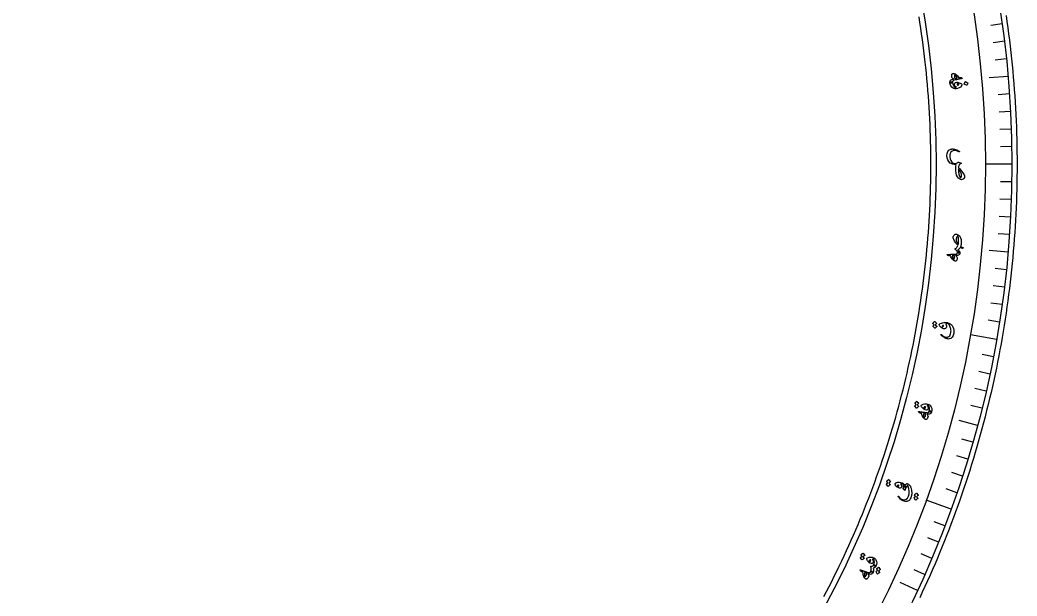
# Model space of a CAD drawing. Header units: millimetres. Extents: x -82 to 82, y -82 to 107.
# Drawn here: x 1.4 to 82.5, y -35.1 to 11.7 of the extents above; entities that cross this region are included whole.
import ezdxf

# ---------------------------------------------------------------- set-up
doc = ezdxf.new("R2010")
doc.units = ezdxf.units.MM
for name, color, linetype in [('CUT_INNER', 6, 'Continuous'), ('CUT_OUTER', 1, 'Continuous'), ('ENGRAVE', 7, 'Continuous'), ('ENGRAVE_FINE', 8, 'Continuous'), ('TEXT', 5, 'Continuous')]:
    doc.layers.add(name, color=color, linetype=linetype)

msp = doc.modelspace()

# ---------------------------------------------------------------- linework, layer by layer
at = {"layer": 'CUT_INNER'}
msp.add_lwpolyline([(66.7911, -35.1754), (67.0057, -34.7649), (67.2177, -34.3531), (67.4273, -33.94), (67.6343, -33.5257), (67.8387, -33.11), (68.0406, -32.6932), (68.2399, -32.2751), (68.4366, -31.8557), (68.6308, -31.4352), (68.8224, -31.0135), (69.0114, -30.5907), (69.1978, -30.1666), (69.3816, -29.7415), (69.5628, -29.3152), (69.7414, -28.8878), (69.9173, -28.4593), (70.0906, -28.0298), (70.2613, -27.5992), (70.4293, -27.1676), (70.5947, -26.7349), (70.7574, -26.3013), (70.9174, -25.8666), (71.0748, -25.431), (71.2295, -24.9944), (71.3815, -24.5569), (71.5309, -24.1184), (71.6775, -23.6791), (71.8215, -23.2388), (71.9627, -22.7977), (72.1012, -22.3557), (72.237, -21.9129), (72.3701, -21.4692), (72.5005, -21.0248), (72.6281, -20.5795), (72.753, -20.1335), (72.8752, -19.6867), (72.9946, -19.2392), (73.1113, -18.7909), (73.2252, -18.342), (73.3364, -17.8923), (73.4448, -17.442), (73.5504, -16.991), (73.6533, -16.5394), (73.7534, -16.0872), (73.8507, -15.6343), (73.9453, -15.1809), (74.037, -14.7269), (74.126, -14.2723), (74.2122, -13.8172), (74.2956, -13.3616), (74.3761, -12.9055), (74.4539, -12.4489), (74.5289, -11.9918), (74.6011, -11.5343), (74.6705, -11.0763), (74.737, -10.6179), (74.8008, -10.1592), (74.8617, -9.7), (74.9198, -9.2405), (74.9751, -8.7806), (75.0276, -8.3204), (75.0772, -7.8599), (75.124, -7.3991), (75.168, -6.938), (75.2091, -6.4766), (75.2475, -6.015), (75.283, -5.5532), (75.3156, -5.0912), (75.3454, -4.6289), (75.3724, -4.1666), (75.3966, -3.704), (75.4179, -3.2413), (75.4363, -2.7785), (75.452, -2.3156), (75.4648, -1.8526), (75.4747, -1.3895), (75.4818, -0.9263), (75.4861, -0.4632), (75.4875, 0), (75.4861, 0.4632), (75.4818, 0.9263), (75.4747, 1.3895), (75.4648, 1.8526), (75.452, 2.3156), (75.4363, 2.7785), (75.4179, 3.2413), (75.3966, 3.704), (75.3724, 4.1666), (75.3454, 4.6289), (75.3156, 5.0912), (75.283, 5.5532), (75.2475, 6.015), (75.2091, 6.4766), (75.168, 6.938), (75.124, 7.3991), (75.0772, 7.8599), (75.0276, 8.3204), (74.9751, 8.7806), (74.9198, 9.2405), (74.8617, 9.7), (74.8008, 10.1592), (74.737, 10.6179), (74.6705, 11.0763), (74.6011, 11.5343), (74.5289, 11.9918)], dxfattribs=at)
at = {"layer": 'CUT_OUTER'}
msp.add_lwpolyline([(81.6071, 12.1053), (81.6798, 11.6043), (81.7495, 11.1029), (81.8161, 10.6011), (81.8796, 10.0989), (81.94, 9.5963), (81.9973, 9.0933), (82.0516, 8.59), (82.1027, 8.0864), (82.1508, 7.5825), (82.1958, 7.0783), (82.2377, 6.5738), (82.2765, 6.0691), (82.3122, 5.5641), (82.3447, 5.059), (82.3742, 4.5536), (82.4006, 4.0481), (82.4239, 3.5424), (82.4441, 3.0366), (82.4612, 2.5307), (82.4752, 2.0247), (82.486, 1.5186), (82.4938, 1.0124), (82.4984, 0.5062), (82.5, 0), (82.4984, -0.5062), (82.4938, -1.0124), (82.486, -1.5186), (82.4752, -2.0247), (82.4612, -2.5307), (82.4441, -3.0366), (82.4239, -3.5424), (82.4006, -4.0481), (82.3742, -4.5536), (82.3447, -5.059), (82.3122, -5.5641), (82.2765, -6.0691), (82.2377, -6.5738), (82.1958, -7.0783), (82.1508, -7.5825), (82.1027, -8.0864), (82.0516, -8.59), (81.9973, -9.0933), (81.94, -9.5963), (81.8796, -10.0989), (81.8161, -10.6011), (81.7495, -11.1029), (81.6798, -11.6043), (81.6071, -12.1053), (81.5312, -12.6058), (81.4524, -13.1058), (81.3704, -13.6053), (81.2854, -14.1044), (81.1973, -14.6028), (81.1062, -15.1008), (81.012, -15.5982), (80.9148, -16.095), (80.8145, -16.5911), (80.7112, -17.0867), (80.6048, -17.5816), (80.4954, -18.0759), (80.383, -18.5694), (80.2675, -19.0623), (80.1491, -19.5544), (80.0276, -20.0459), (79.9031, -20.5365), (79.7756, -21.0264), (79.645, -21.5155), (79.5115, -22.0038), (79.375, -22.4913), (79.2355, -22.9779), (79.093, -23.4636), (78.9476, -23.9485), (78.7991, -24.4324), (78.6477, -24.9155), (78.4934, -25.3976), (78.3361, -25.8787), (78.1758, -26.3589), (78.0126, -26.8381), (77.8465, -27.3163), (77.6774, -27.7934), (77.5054, -28.2695), (77.3305, -28.7445), (77.1526, -29.2185), (76.9719, -29.6913), (76.7883, -30.1631), (76.6018, -30.6337), (76.4123, -31.1031), (76.2201, -31.5714), (76.0249, -32.0385), (75.8269, -32.5043), (75.626, -32.969), (75.4223, -33.4324), (75.2157, -33.8946), (75.0064, -34.3554), (74.7941, -34.815), (74.5791, -35.2733)], dxfattribs=at)
at = {"layer": 'ENGRAVE'}
for points in [[(81.7669, 7.1537), (80.23, 7.0192)], [(82.0793, 0), (79.9194, 0)], [(81.7669, -7.1537), (80.23, -7.0192)], [(80.8323, -14.2529), (78.7052, -13.8779)], [(79.2825, -21.2437), (77.7923, -20.8444)], [(77.1293, -28.0728), (75.0997, -27.334)], [(74.3891, -34.6882), (72.9909, -34.0362)]]:
    msp.add_lwpolyline(points, dxfattribs=at)
for radius in [82.0793, 79.9194, 75.9082]:
    msp.add_circle((0, 0), radius, dxfattribs=at)
at = {"layer": 'ENGRAVE_FINE'}
for points in [[(81.2805, 11.4232), (80.3638, 11.2944)], [(81.4674, 10.0029), (80.5487, 9.8901)], [(81.6296, 8.5796), (80.709, 8.4829)], [(81.8793, 5.7256), (80.9559, 5.661)], [(81.9668, 4.2957), (81.0424, 4.2473)], [(82.0292, 2.8645), (81.1042, 2.8322)], [(82.0667, 1.4325), (81.1412, 1.4163)], [(82.0667, -1.4325), (81.1412, -1.4163)], [(82.0292, -2.8645), (81.1042, -2.8322)], [(81.9668, -4.2957), (81.0424, -4.2473)], [(81.8793, -5.7256), (80.9559, -5.661)], [(81.6296, -8.5796), (80.709, -8.4829)], [(81.4674, -10.0029), (80.5487, -9.8901)], [(81.2805, -11.4232), (80.3638, -11.2944)], [(81.0687, -12.84), (80.1545, -12.6952)], [(80.5712, -15.6615), (79.6626, -15.4848)], [(80.2856, -17.0652), (79.3802, -16.8728)], [(79.9756, -18.4638), (79.0736, -18.2556)], [(79.6411, -19.8568), (78.743, -19.6328)], [(78.8996, -22.6241), (78.0098, -22.369)], [(78.4928, -23.9977), (77.6076, -23.727)], [(78.062, -25.3639), (77.1817, -25.0778)], [(77.6075, -26.7224), (76.7322, -26.421)], [(76.6276, -29.4146), (75.7634, -29.0828)], [(76.1026, -30.7474), (75.2443, -30.4007)], [(75.5543, -32.0709), (74.7023, -31.7092)], [(74.9831, -33.3846), (74.1375, -33.0081)]]:
    msp.add_lwpolyline(points, dxfattribs=at)
at = {"layer": 'TEXT'}
for points in [[(78.0286, 7.0156), (78.0441, 7.0033), (78.0468, 6.9928), (78.0366, 6.984), (78.0135, 6.9769), (77.9994, 6.9741), (77.98, 6.9699), (77.9551, 6.9643), (77.9249, 6.9574), (77.889, 6.9492), (77.8471, 6.9399), (77.7992, 6.9296), (77.7454, 6.9181), (77.6925, 6.9068), (77.6451, 6.8967), (77.6032, 6.8878), (77.5669, 6.8802), (77.5363, 6.8738), (77.5115, 6.8686), (77.4925, 6.8647), (77.4794, 6.862), (77.3966, 6.8428), (77.3331, 6.8201), (77.2886, 6.7939), (77.2633, 6.7643), (77.2542, 6.7441), (77.2492, 6.7203), (77.2482, 6.6928), (77.2514, 6.6616), (77.2499, 6.6429), (77.2421, 6.6279), (77.2279, 6.6167), (77.2072, 6.6093), (77.1819, 6.6052), (77.1562, 6.6038), (77.1298, 6.6053), (77.103, 6.6096), (77.0798, 6.6162), (77.0624, 6.624), (77.0506, 6.6332), (77.0445, 6.6438), (77.0398, 6.7037), (77.0463, 6.7562), (77.0637, 6.8014), (77.0922, 6.8392), (77.136, 6.8728), (77.1949, 6.9026), (77.2688, 6.9285), (77.3579, 6.9507), (77.3, 6.9782), (77.2538, 7.0072), (77.2193, 7.0379), (77.1965, 7.0702), (77.1869, 7.0971), (77.1812, 7.1294), (77.1793, 7.1669), (77.1813, 7.2097), (77.1872, 7.2551), (77.1954, 7.2936), (77.206, 7.3251), (77.2191, 7.3496), (77.2361, 7.37), (77.2546, 7.3842), (77.2745, 7.3922), (77.296, 7.3939), (77.3232, 7.3912), (77.3536, 7.385), (77.3873, 7.3753), (77.4242, 7.3621), (77.4614, 7.3471), (77.4912, 7.3337), (77.5136, 7.3219), (77.5286, 7.3117), (77.5914, 7.2532), (77.6513, 7.1885), (77.7083, 7.1176), (77.7622, 7.0405), (77.806, 7.0476), (77.8439, 7.0532), (77.8758, 7.0574), (77.9017, 7.0602), (77.9237, 7.0608), (77.9436, 7.0587), (77.9614, 7.0538), (77.9772, 7.046)], [(78.0072, 6.4587), (78.0062, 6.4426), (78.0007, 6.4244), (77.9908, 6.4041), (77.9765, 6.3816), (77.8881, 6.2835), (77.7853, 6.2121), (77.6682, 6.1672), (77.5369, 6.1488), (77.4676, 6.1504), (77.4052, 6.1598), (77.3498, 6.1768), (77.3012, 6.2017), (77.1982, 6.2864), (77.1211, 6.3882), (77.0699, 6.5073), (77.0445, 6.6438), (77.0466, 6.6579), (77.0555, 6.6706), (77.0711, 6.6819), (77.0936, 6.6918), (77.1061, 6.6958), (77.119, 6.6989), (77.1323, 6.701), (77.1459, 6.7021), (77.1595, 6.7025), (77.1726, 6.7024), (77.1851, 6.7018), (77.197, 6.7008), (77.2179, 6.6964), (77.234, 6.6884), (77.2451, 6.6768), (77.2514, 6.6616), (77.2809, 6.5288), (77.3243, 6.4149), (77.3816, 6.3199), (77.4529, 6.2439), (77.4849, 6.2504), (77.5103, 6.2572), (77.5289, 6.2644), (77.5409, 6.2719), (77.5511, 6.2805), (77.5575, 6.2883), (77.5603, 6.2951), (77.5594, 6.3011), (77.5576, 6.3052), (77.5553, 6.3083), (77.5525, 6.3106), (77.5493, 6.3119), (77.502, 6.3303), (77.4647, 6.3548), (77.4373, 6.3852), (77.4198, 6.4216), (77.4022, 6.5302), (77.4256, 6.6078), (77.4901, 6.6545), (77.5957, 6.6704), (77.6574, 6.6665), (77.7222, 6.6534), (77.7901, 6.6313), (77.861, 6.6002), (77.9227, 6.5661), (77.9676, 6.5311), (77.9957, 6.4953), (78.0072, 6.4587)], [(77.6235, 7.0117), (77.5873, 7.0926), (77.5456, 7.1601), (77.4985, 7.2143), (77.4458, 7.2552), (77.4389, 7.2576), (77.4329, 7.2569), (77.4278, 7.2531), (77.4235, 7.2462), (77.4155, 7.2212), (77.4101, 7.1945), (77.4073, 7.166), (77.4071, 7.1358), (77.4096, 7.1037), (77.4146, 7.0699), (77.4223, 7.0342), (77.4325, 6.9968), (77.4349, 6.9911), (77.4388, 6.9852), (77.4441, 6.9792), (77.4509, 6.973), (77.4696, 6.976), (77.4891, 6.9796), (77.5095, 6.9837), (77.5306, 6.9883), (77.5526, 6.9934), (77.5754, 6.999), (77.599, 7.0051), (77.6235, 7.0117)], [(77.7525, 6.5143), (77.7441, 6.5367), (77.7255, 6.5532), (77.6966, 6.564), (77.6576, 6.569), (77.6515, 6.5683), (77.6473, 6.5675), (77.6447, 6.5666), (77.644, 6.5655), (77.6403, 6.5419), (77.6393, 6.5181), (77.6408, 6.4943), (77.645, 6.4705), (77.6512, 6.4497), (77.6591, 6.4328), (77.6687, 6.4198), (77.6801, 6.4107), (77.7148, 6.4397), (77.7385, 6.4667), (77.7511, 6.4915), (77.7525, 6.5143)], [(78.482, 6.6223), (78.4852, 6.6196), (78.4872, 6.6157), (78.4882, 6.6105), (78.4882, 6.6041), (78.4739, 6.5573), (78.4553, 6.5128), (78.4325, 6.4706), (78.4054, 6.4308), (78.4011, 6.4268), (78.3966, 6.4248), (78.392, 6.4248), (78.3872, 6.4269), (78.2034, 6.5217), (78.1989, 6.5254), (78.1974, 6.5305), (78.199, 6.5371), (78.2037, 6.5451), (78.2078, 6.552), (78.2138, 6.5629), (78.2218, 6.5777), (78.2318, 6.5965), (78.2438, 6.6196), (78.2576, 6.6472), (78.2734, 6.6794), (78.2911, 6.7162), (78.2942, 6.7211), (78.2974, 6.7237), (78.3009, 6.724), (78.3045, 6.722)], [(78.2307, -1.0052), (78.2178, -1.086), (78.179, -1.1542), (78.1145, -1.2097), (78.0241, -1.2526), (77.9897, -1.257), (77.9514, -1.2526), (77.9092, -1.2395), (77.8631, -1.2177), (77.8188, -1.1927), (77.7819, -1.1702), (77.7525, -1.1502), (77.7305, -1.1326), (77.6489, -1.0305), (77.586, -0.8933), (77.5416, -0.7208), (77.5156, -0.5129), (77.5103, -0.388), (77.5134, -0.2685), (77.5249, -0.1546), (77.545, -0.046), (77.3758, -0.0204), (77.2398, 0.0126), (77.137, 0.0529), (77.0673, 0.1006), (76.9596, 0.2255), (76.879, 0.3673), (76.8254, 0.526), (76.7988, 0.7019), (76.8057, 0.8873), (76.8579, 1.036), (76.9557, 1.1483), (77.0992, 1.224), (77.1215, 1.2307), (77.1448, 1.2362), (77.1692, 1.2406), (77.1946, 1.2439), (77.2209, 1.2457), (77.2479, 1.2459), (77.2757, 1.2443), (77.3043, 1.2411), (77.3548, 1.2338), (77.4046, 1.2243), (77.4538, 1.2124), (77.5022, 1.1982), (77.5499, 1.1819), (77.5965, 1.1634), (77.6422, 1.1429), (77.6869, 1.1204), (77.705, 1.1104), (77.7223, 1.1004), (77.7388, 1.0906), (77.7543, 1.081), (77.769, 1.0716), (77.7829, 1.0626), (77.7958, 1.0541), (77.8079, 1.0459), (77.8148, 1.0401), (77.819, 1.034), (77.8207, 1.0275), (77.8198, 1.0207), (77.8171, 1.0134), (77.8136, 1.0079), (77.8092, 1.0041), (77.8039, 1.002), (77.7978, 1.0014), (77.7912, 1.0018), (77.7839, 1.0035), (77.7761, 1.0063), (77.7504, 1.0228), (77.722, 1.0384), (77.6911, 1.0532), (77.6576, 1.067), (77.572, 1.0957), (77.4914, 1.113), (77.4159, 1.1188), (77.3454, 1.1132), (77.2121, 1.0684), (77.1158, 0.9891), (77.0565, 0.8753), (77.0339, 0.7269), (77.0419, 0.5838), (77.0701, 0.4448), (77.1185, 0.3098), (77.1871, 0.1786), (77.2156, 0.139), (77.2501, 0.1049), (77.2907, 0.0761), (77.3373, 0.0528), (77.3438, 0.0501), (77.3517, 0.0488), (77.3611, 0.0489), (77.3719, 0.0505), (77.4751, 0.0708), (77.5657, 0.0972), (77.6435, 0.1297), (77.7086, 0.1683), (77.7206, 0.176), (77.7311, 0.1805), (77.7402, 0.1818), (77.7478, 0.1799), (77.9371, 0.1087), (77.9514, 0.0984), (77.9574, 0.0885), (77.9549, 0.0788), (77.9441, 0.0694), (77.7988, -0.0162), (77.7771, -0.0619), (77.7606, -0.1206), (77.7492, -0.1922), (77.7429, -0.2768), (77.8404, -0.3778), (77.9305, -0.4793), (78.0134, -0.5812), (78.0888, -0.6836), (78.1515, -0.7815), (78.196, -0.8678), (78.2224, -0.9424), (78.2307, -1.0052)], [(77.8877, -1.114), (77.9426, -1.0438), (77.9762, -0.9701), (77.9883, -0.8929), (77.9791, -0.8122), (77.9493, -0.7246), (77.8995, -0.6241), (77.8298, -0.511), (77.7401, -0.3852), (77.738, -0.6132), (77.7617, -0.8105), (77.8115, -0.9774), (77.8877, -1.114)], [(77.3045, -5.9238), (77.3119, -5.8886), (77.3292, -5.8496), (77.3563, -5.8066), (77.3932, -5.7597), (77.4336, -5.7191), (77.4734, -5.6929), (77.5127, -5.681), (77.5516, -5.6836), (77.59, -5.6962), (77.6325, -5.715), (77.6793, -5.7399), (77.7302, -5.7709), (77.7766, -5.8023), (77.8121, -5.8286), (77.8367, -5.8498), (77.8504, -5.8658), (77.9092, -5.9844), (77.9472, -6.1185), (77.9644, -6.268), (77.9607, -6.4327), (77.9574, -6.4661), (77.9529, -6.499), (77.9473, -6.5316), (77.9405, -6.5638), (77.9328, -6.5955), (77.9242, -6.6265), (77.9148, -6.6568), (77.9046, -6.6865), (77.9249, -6.6992), (77.9622, -6.7165), (78.0165, -6.7385), (78.0877, -6.7653), (78.1015, -6.772), (78.1088, -6.7823), (78.1098, -6.7961), (78.1044, -6.8134), (78.0947, -6.8277), (78.0826, -6.8372), (78.068, -6.8417), (78.051, -6.8414), (78.0302, -6.8357), (78.0086, -6.829), (77.9863, -6.8213), (77.9631, -6.8127), (77.9394, -6.8031), (77.9151, -6.7922), (77.8904, -6.7802), (77.8652, -6.7669), (77.833, -6.8214), (77.7972, -6.8692), (77.758, -6.9102), (77.7152, -6.9445), (77.7012, -6.9544), (77.6909, -6.9638), (77.6845, -6.9726), (77.6819, -6.981), (77.6832, -6.9881), (77.6887, -6.9955), (77.6981, -7.0033), (77.7115, -7.0115), (77.7788, -7.0519), (77.8257, -7.094), (77.8521, -7.1378), (77.8581, -7.1832), (77.8559, -7.1889), (77.8506, -7.1947), (77.8421, -7.2005), (77.8304, -7.2062), (77.7883, -7.2176), (77.7524, -7.2229), (77.723, -7.222), (77.6999, -7.2151), (77.6802, -7.2034), (77.6656, -7.191), (77.6559, -7.1779), (77.6513, -7.1641), (77.6352, -7.1047), (77.6033, -7.0488), (77.5558, -6.9965), (77.4926, -6.9477), (77.4803, -6.9375), (77.472, -6.9256), (77.4675, -6.912), (77.467, -6.8968), (77.4706, -6.8806), (77.4784, -6.8665), (77.4903, -6.8545), (77.5064, -6.8447), (77.5636, -6.8065), (77.6138, -6.7555), (77.6569, -6.6917), (77.693, -6.6149), (77.6438, -6.5603), (77.5979, -6.5071), (77.5554, -6.4555), (77.5161, -6.4053), (77.4194, -6.2616), (77.3518, -6.1336), (77.3135, -6.021), (77.3045, -5.9238)], [(77.6619, -5.8492), (77.6053, -5.913), (77.565, -5.982), (77.541, -6.0562), (77.5333, -6.1358), (77.5386, -6.1727), (77.5528, -6.2184), (77.5757, -6.2729), (77.6074, -6.3363), (77.625, -6.3689), (77.6417, -6.3989), (77.6574, -6.4261), (77.6721, -6.4507), (77.6861, -6.4726), (77.6994, -6.4918), (77.712, -6.5084), (77.724, -6.5223), (77.7375, -6.4494), (77.7459, -6.3628), (77.7493, -6.2623), (77.7476, -6.1481), (77.7404, -6.038), (77.7275, -5.9522), (77.7089, -5.8906), (77.6847, -5.8533), (77.6794, -5.8475), (77.6738, -5.8449), (77.6679, -5.8455), (77.6619, -5.8492)], [(76.823, -7.3705), (76.81, -7.3558), (76.8092, -7.3451), (76.8209, -7.3384), (76.8449, -7.3358), (76.8593, -7.3356), (76.8792, -7.3351), (76.9046, -7.3342), (76.9356, -7.333), (76.9723, -7.3316), (77.0152, -7.3302), (77.0642, -7.3288), (77.1192, -7.3274), (77.1733, -7.3259), (77.2217, -7.3247), (77.2645, -7.3236), (77.3016, -7.3227), (77.3329, -7.322), (77.3582, -7.3214), (77.3776, -7.321), (77.391, -7.3208), (77.4758, -7.3169), (77.5424, -7.3061), (77.5909, -7.2883), (77.6212, -7.2635), (77.6338, -7.2452), (77.643, -7.2226), (77.6488, -7.1955), (77.6513, -7.1641), (77.656, -7.1458), (77.6664, -7.1324), (77.6824, -7.1238), (77.704, -7.1201), (77.7296, -7.1204), (77.7552, -7.1236), (77.7809, -7.1298), (77.8065, -7.1388), (77.8281, -7.1494), (77.8439, -7.1603), (77.8539, -7.1716), (77.8581, -7.1832), (77.8519, -7.2436), (77.8361, -7.2947), (77.8107, -7.3364), (77.7758, -7.3688), (77.7266, -7.3941), (77.6633, -7.4128), (77.5858, -7.4248), (77.4941, -7.4303), (77.546, -7.4681), (77.586, -7.5053), (77.6142, -7.542), (77.6305, -7.5782), (77.6348, -7.6067), (77.6343, -7.6396), (77.629, -7.6771), (77.619, -7.7189), (77.6044, -7.7627), (77.5889, -7.7991), (77.5724, -7.8281), (77.5548, -7.8497), (77.5341, -7.8665), (77.5132, -7.8769), (77.4921, -7.8808), (77.4707, -7.8784), (77.4446, -7.8703), (77.416, -7.8583), (77.3848, -7.8422), (77.3512, -7.8221), (77.3176, -7.8002), (77.291, -7.7813), (77.2713, -7.7654), (77.2585, -7.7526), (77.208, -7.6833), (77.1615, -7.6087), (77.1189, -7.5288), (77.0802, -7.4437), (77.0359, -7.4424), (76.9976, -7.4409), (76.9655, -7.4391), (76.9395, -7.437), (76.9178, -7.4336), (76.8986, -7.4279), (76.882, -7.4198), (76.868, -7.4094)], [(77.2219, -7.4412), (77.2424, -7.527), (77.2707, -7.601), (77.3067, -7.663), (77.3506, -7.7131), (77.3569, -7.7168), (77.3629, -7.7172), (77.3687, -7.7145), (77.3742, -7.7085), (77.3868, -7.6856), (77.3972, -7.6604), (77.4054, -7.6329), (77.4113, -7.6032), (77.4149, -7.5712), (77.4163, -7.537), (77.4154, -7.5006), (77.4123, -7.4618), (77.411, -7.4558), (77.4083, -7.4493), (77.4042, -7.4424), (77.3986, -7.435), (77.3797, -7.4346), (77.3599, -7.4345), (77.3391, -7.4347), (77.3175, -7.4353), (77.2949, -7.4363), (77.2715, -7.4376), (77.2471, -7.4392), (77.2219, -7.4412)], [(75.6607, -12.9606), (75.6584, -12.9573), (75.6573, -12.953), (75.6576, -12.9479), (75.6593, -12.9418), (75.6714, -12.9212), (75.6843, -12.9013), (75.6979, -12.8823), (75.7123, -12.8642), (75.7275, -12.8468), (75.7438, -12.83), (75.7612, -12.8138), (75.7796, -12.7982), (75.7849, -12.7954), (75.7902, -12.7947), (75.7954, -12.796), (75.8005, -12.7994), (75.9551, -12.9368), (75.9568, -12.9401), (75.9561, -12.9445), (75.9528, -12.9499), (75.9471, -12.9563), (75.942, -12.9605), (75.9349, -12.9675), (75.9257, -12.9774), (75.9144, -12.9901), (75.9008, -13.0057), (75.8848, -13.0244), (75.8663, -13.0462), (75.8455, -13.071), (75.9648, -13.1798), (75.9682, -13.1844), (75.9683, -13.1897), (75.9651, -13.1955), (75.9586, -13.2019), (75.953, -13.2075), (75.9444, -13.2163), (75.9329, -13.2283), (75.9185, -13.2437), (75.9012, -13.2626), (75.8808, -13.2853), (75.8574, -13.3118), (75.831, -13.3421), (75.827, -13.345), (75.8233, -13.3459), (75.82, -13.3449), (75.817, -13.3419), (75.6704, -13.2027), (75.668, -13.1994), (75.667, -13.1952), (75.6673, -13.19), (75.669, -13.184), (75.6784, -13.1662), (75.6888, -13.1492), (75.7, -13.133), (75.7122, -13.1174), (75.725, -13.1026), (75.7385, -13.0884), (75.7526, -13.0749), (75.7674, -13.0622)], [(76.1724, -13.0482), (76.1802, -13.0277), (76.1965, -13.007), (76.2213, -12.9859), (76.2546, -12.9645), (76.3417, -12.9237), (76.4419, -12.8948), (76.5553, -12.878), (76.6819, -12.8733), (76.7472, -12.8767), (76.8125, -12.8859), (76.8777, -12.9009), (76.9428, -12.9218), (77.0455, -12.9734), (77.1342, -13.0422), (77.2089, -13.1282), (77.2694, -13.2314), (77.321, -13.3626), (77.3529, -13.4898), (77.3652, -13.6127), (77.3579, -13.7314), (77.3105, -13.921), (77.2299, -14.0648), (77.1165, -14.1626), (76.9702, -14.2146), (76.9231, -14.218), (76.8735, -14.2144), (76.8213, -14.2039), (76.7666, -14.1864), (76.7074, -14.1637), (76.6488, -14.1364), (76.591, -14.1046), (76.5338, -14.0682), (76.4773, -14.0278), (76.4212, -13.9837), (76.3656, -13.9359), (76.3106, -13.8845), (76.305, -13.8774), (76.302, -13.8706), (76.3016, -13.864), (76.3038, -13.8575), (76.3076, -13.8507), (76.3118, -13.8455), (76.3163, -13.8418), (76.3211, -13.8396), (76.3276, -13.8384), (76.3346, -13.8397), (76.342, -13.8434), (76.3498, -13.8495), (76.4431, -13.9352), (76.5304, -14.0007), (76.6117, -14.0458), (76.6871, -14.0705), (76.7602, -14.0778), (76.8303, -14.0697), (76.8973, -14.0463), (76.9613, -14.0076), (77.019, -13.952), (77.0647, -13.88), (77.0983, -13.7916), (77.1197, -13.6868), (77.1262, -13.6141), (77.1267, -13.5414), (77.1212, -13.4687), (77.1099, -13.3961), (77.0924, -13.3236), (77.0687, -13.2515), (77.0388, -13.1796), (77.0025, -13.1081), (76.967, -13.0512), (76.9301, -13.0077), (76.8917, -12.9775), (76.852, -12.9605), (76.812, -12.9548), (76.7729, -12.9583), (76.7344, -12.971), (76.6968, -12.9928), (76.7455, -13.0733), (76.7693, -13.151), (76.7684, -13.2261), (76.7428, -13.2983), (76.6862, -13.3662), (76.6103, -13.3936), (76.515, -13.3808), (76.4004, -13.3277), (76.2921, -13.2554), (76.218, -13.1847), (76.1781, -13.1157), (76.1724, -13.0482)], [(76.486, -13.0902), (76.4581, -13.1094), (76.4372, -13.1286), (76.4234, -13.1478), (76.4166, -13.1671), (76.4166, -13.1844), (76.4227, -13.2026), (76.4348, -13.2215), (76.453, -13.2411), (76.4699, -13.2278), (76.4838, -13.2119), (76.4945, -13.1935), (76.5023, -13.1725), (76.5047, -13.1522), (76.5028, -13.1317), (76.4966, -13.111), (76.486, -13.0902)], [(74.2038, -19.4375), (74.2018, -19.434), (74.2011, -19.4297), (74.2018, -19.4246), (74.204, -19.4187), (74.2179, -19.3992), (74.2324, -19.3806), (74.2476, -19.3628), (74.2635, -19.346), (74.2802, -19.33), (74.2979, -19.3147), (74.3166, -19.3), (74.3363, -19.2861), (74.3418, -19.2838), (74.3471, -19.2836), (74.3521, -19.2854), (74.357, -19.2891), (74.4991, -19.4393), (74.5006, -19.4428), (74.4995, -19.447), (74.4957, -19.4521), (74.4894, -19.458), (74.4841, -19.4618), (74.4764, -19.4682), (74.4663, -19.4772), (74.4539, -19.4889), (74.4391, -19.5032), (74.4215, -19.5205), (74.4013, -19.5405), (74.3783, -19.5634), (74.4878, -19.682), (74.4909, -19.687), (74.4905, -19.6922), (74.4868, -19.6977), (74.4798, -19.7036), (74.4737, -19.7086), (74.4644, -19.7166), (74.4519, -19.7277), (74.4362, -19.7417), (74.4173, -19.759), (74.3951, -19.7798), (74.3695, -19.8042), (74.3406, -19.832), (74.3363, -19.8346), (74.3326, -19.8352), (74.3293, -19.8339), (74.3266, -19.8307), (74.1926, -19.6794), (74.1905, -19.6759), (74.1899, -19.6716), (74.1906, -19.6665), (74.1928, -19.6606), (74.2037, -19.6438), (74.2155, -19.6278), (74.2281, -19.6125), (74.2415, -19.5981), (74.2556, -19.5845), (74.2703, -19.5715), (74.2855, -19.5593), (74.3013, -19.5479)], [(74.4979, -20.1537), (74.4875, -20.1369), (74.4886, -20.1263), (74.5011, -20.1217), (74.5252, -20.1231), (74.5394, -20.1253), (74.5592, -20.1281), (74.5844, -20.1315), (74.6151, -20.1355), (74.6516, -20.1403), (74.6941, -20.1461), (74.7426, -20.153), (74.7971, -20.1608), (74.8507, -20.1685), (74.8986, -20.1754), (74.9409, -20.1815), (74.9777, -20.1868), (75.0086, -20.1913), (75.0337, -20.195), (75.0529, -20.1979), (75.0661, -20.1999), (75.1504, -20.2103), (75.2179, -20.2108), (75.2687, -20.2014), (75.3027, -20.1821), (75.3181, -20.1662), (75.331, -20.1454), (75.3413, -20.1197), (75.349, -20.0891), (75.3567, -20.0718), (75.3692, -20.0603), (75.3864, -20.0546), (75.4083, -20.0546), (75.4335, -20.0592), (75.4583, -20.0667), (75.4825, -20.077), (75.5063, -20.0902), (75.5258, -20.1043), (75.5396, -20.1177), (75.5475, -20.1305), (75.5497, -20.1426), (75.5334, -20.2011), (75.5093, -20.2489), (75.4773, -20.2858), (75.4374, -20.3118), (75.3847, -20.3285), (75.3191, -20.3363), (75.2407, -20.3352), (75.1494, -20.3252), (75.1942, -20.3711), (75.2274, -20.4145), (75.249, -20.4555), (75.2591, -20.4939), (75.2585, -20.5227), (75.2525, -20.5551), (75.241, -20.5911), (75.2241, -20.6307), (75.2024, -20.6714), (75.181, -20.7046), (75.1598, -20.7304), (75.1389, -20.7488), (75.1157, -20.7619), (75.0933, -20.7686), (75.0718, -20.769), (75.0512, -20.763), (75.0268, -20.7507), (75.0006, -20.734), (74.9726, -20.7129), (74.9428, -20.6875), (74.9134, -20.6602), (74.8903, -20.6371), (74.8735, -20.6182), (74.8631, -20.6033), (74.8249, -20.5266), (74.7916, -20.4453), (74.763, -20.3594), (74.7392, -20.2689), (74.6956, -20.2603), (74.6582, -20.2523), (74.6268, -20.2452), (74.6015, -20.2387), (74.5807, -20.2318), (74.5628, -20.2229), (74.5478, -20.2121), (74.5357, -20.1995)], [(74.7053, -19.6447), (74.7115, -19.63), (74.7227, -19.6149), (74.7387, -19.5992), (74.7596, -19.5831), (74.8752, -19.5206), (74.9956, -19.4874), (75.1209, -19.4836), (75.251, -19.5091), (75.316, -19.5333), (75.3718, -19.5625), (75.4186, -19.5969), (75.4563, -19.6364), (75.5256, -19.7509), (75.5642, -19.8735), (75.5723, -20.0041), (75.5497, -20.1426), (75.5428, -20.1553), (75.5301, -20.1644), (75.5115, -20.1698), (75.487, -20.1715), (75.4739, -20.171), (75.4607, -20.1695), (75.4475, -20.167), (75.4343, -20.1634), (75.4214, -20.1591), (75.4091, -20.1546), (75.3976, -20.1498), (75.3867, -20.1447), (75.3685, -20.1334), (75.3562, -20.1203), (75.3497, -20.1056), (75.349, -20.0891), (75.3663, -19.9533), (75.3637, -19.831), (75.3413, -19.722), (75.2991, -19.6265), (75.2668, -19.6221), (75.2406, -19.6202), (75.2206, -19.6208), (75.2068, -19.6239), (75.1944, -19.6287), (75.1857, -19.6339), (75.1809, -19.6395), (75.1797, -19.6455), (75.1801, -19.6499), (75.1812, -19.6536), (75.1831, -19.6566), (75.1858, -19.659), (75.2242, -19.692), (75.2513, -19.7274), (75.267, -19.7652), (75.2714, -19.8055), (75.2516, -19.9139), (75.2034, -19.9792), (75.1269, -20.0014), (75.0222, -19.9805), (74.9654, -19.9559), (74.9089, -19.9218), (74.8524, -19.8782), (74.796, -19.8252), (74.7493, -19.7728), (74.7186, -19.7252), (74.704, -19.6825), (74.7053, -19.6447)], [(74.9269, -19.7814), (74.9274, -19.8052), (74.9394, -19.8269), (74.9629, -19.8467), (74.9981, -19.8645), (75.004, -19.8659), (75.0082, -19.8666), (75.0109, -19.8666), (75.012, -19.8658), (75.0234, -19.8448), (75.0323, -19.8229), (75.0388, -19.8001), (75.0428, -19.7763), (75.0439, -19.7547), (75.0421, -19.7362), (75.0373, -19.7208), (75.0296, -19.7085), (74.9872, -19.7242), (74.956, -19.7415), (74.9359, -19.7606), (74.9269, -19.7814)], [(74.8792, -20.2902), (74.885, -20.3783), (74.9005, -20.4559), (74.9256, -20.5231), (74.9604, -20.5799), (74.966, -20.5846), (74.9719, -20.586), (74.9781, -20.5843), (74.9845, -20.5793), (75.0008, -20.5588), (75.0153, -20.5357), (75.028, -20.51), (75.0388, -20.4817), (75.0477, -20.4508), (75.0548, -20.4173), (75.0601, -20.3812), (75.0635, -20.3425), (75.0632, -20.3363), (75.0616, -20.3295), (75.0587, -20.322), (75.0545, -20.3138), (75.0359, -20.3102), (75.0164, -20.3068), (74.9959, -20.3036), (74.9744, -20.3005), (74.9521, -20.2977), (74.9287, -20.295), (74.9044, -20.2925), (74.8792, -20.2902)], [(71.9026, -25.8001), (71.9008, -25.7965), (71.9006, -25.7922), (71.9017, -25.7872), (71.9044, -25.7815), (71.9199, -25.7634), (71.936, -25.7462), (71.9527, -25.73), (71.97, -25.7147), (71.988, -25.7003), (72.0069, -25.6866), (72.0268, -25.6738), (72.0476, -25.6617), (72.0533, -25.66), (72.0586, -25.6602), (72.0635, -25.6624), (72.068, -25.6665), (72.1965, -25.8282), (72.1976, -25.8318), (72.1961, -25.836), (72.192, -25.8407), (72.1852, -25.8459), (72.1795, -25.8492), (72.1713, -25.8549), (72.1605, -25.8629), (72.1472, -25.8734), (72.1311, -25.8864), (72.1121, -25.9019), (72.0902, -25.92), (72.0654, -25.9406), (72.1641, -26.0681), (72.1667, -26.0733), (72.1659, -26.0785), (72.1618, -26.0836), (72.1542, -26.0888), (72.1477, -26.0932), (72.1378, -26.1004), (72.1244, -26.1102), (72.1076, -26.1227), (72.0873, -26.1382), (72.0633, -26.1569), (72.0357, -26.1788), (72.0045, -26.2039), (72, -26.206), (71.9962, -26.2063), (71.9931, -26.2047), (71.9907, -26.2013), (71.8704, -26.0392), (71.8686, -26.0355), (71.8683, -26.0312), (71.8695, -26.0262), (71.8722, -26.0206), (71.8846, -26.0048), (71.8977, -25.99), (71.9116, -25.976), (71.9262, -25.9629), (71.9414, -25.9506), (71.9571, -25.9391), (71.9734, -25.9283), (71.9901, -25.9183)], [(72.707, -25.8941), (72.8075, -25.8738), (72.9073, -25.8698), (73.0064, -25.8823), (73.105, -25.9113), (73.1264, -25.9193), (73.1474, -25.9278), (73.1679, -25.937), (73.1878, -25.9467), (73.2071, -25.957), (73.2257, -25.9678), (73.2434, -25.9791), (73.2604, -25.9908), (73.3625, -26.0894), (73.4173, -26.2103), (73.4249, -26.3536), (73.3849, -26.519), (73.3805, -26.5266), (73.3742, -26.5299), (73.3662, -26.5288), (73.3563, -26.5234), (73.3339, -26.5061), (73.3097, -26.4844), (73.2837, -26.4584), (73.2558, -26.4281), (73.2514, -26.4222), (73.2487, -26.4157), (73.2477, -26.4086), (73.2485, -26.4009), (73.2676, -26.2731), (73.2694, -26.1667), (73.2539, -26.0818), (73.2211, -26.0185), (73.2042, -26.003), (73.1817, -25.9935), (73.1537, -25.9899), (73.1202, -25.9924), (73.1032, -25.9949), (73.0879, -25.998), (73.0744, -26.0018), (73.0627, -26.0061), (73.0523, -26.011), (73.0429, -26.0162), (73.0344, -26.0217), (73.0269, -26.0276), (73.0602, -26.0654), (73.0852, -26.1009), (73.1019, -26.1341), (73.1101, -26.1649), (73.1107, -26.2313), (73.0914, -26.2836), (73.0524, -26.3218), (72.9936, -26.3457), (72.9363, -26.3509), (72.8773, -26.3386), (72.8165, -26.3088), (72.7541, -26.2617), (72.6702, -26.1787), (72.6156, -26.1034), (72.5904, -26.0357), (72.5947, -25.9755), (72.6081, -25.95), (72.6313, -25.9279), (72.6643, -25.9093), (72.707, -25.8941)], [(72.7741, -26.1518), (72.7721, -26.1651), (72.7746, -26.1813), (72.7815, -26.2002), (72.793, -26.2221), (72.8003, -26.2293), (72.8097, -26.2318), (72.8211, -26.2295), (72.8345, -26.2224), (72.863, -26.1969), (72.8781, -26.166), (72.8798, -26.1297), (72.8681, -26.088), (72.8649, -26.0832), (72.8609, -26.0806), (72.8562, -26.0801), (72.8507, -26.0818), (72.8216, -26.1003), (72.7991, -26.1181), (72.7833, -26.1353), (72.7741, -26.1518)], [(73.2659, -26.4342), (73.2745, -26.4014), (73.2841, -26.3683), (73.2947, -26.335), (73.3063, -26.3014), (73.319, -26.2677), (73.3329, -26.2342), (73.3479, -26.2007), (73.3641, -26.1674), (73.3973, -26.1064), (73.432, -26.0572), (73.4683, -26.02), (73.5062, -25.9946), (73.5287, -25.987), (73.5539, -25.9862), (73.5818, -25.9923), (73.6126, -26.0052), (73.6746, -26.0393), (73.7238, -26.0715), (73.7602, -26.1016), (73.7839, -26.1297), (73.8026, -26.1613), (73.8203, -26.1981), (73.837, -26.2401), (73.8528, -26.2874), (73.9091, -26.5237), (73.9276, -26.7467), (73.9084, -26.9562), (73.8517, -27.1519), (73.8145, -27.2274), (73.7698, -27.2921), (73.7178, -27.3459), (73.6583, -27.3889), (73.594, -27.4201), (73.5276, -27.439), (73.4589, -27.4455), (73.3882, -27.4397), (73.315, -27.422), (73.2394, -27.3928), (73.1613, -27.3521), (73.0807, -27.3), (73.04, -27.2703), (73.002, -27.2395), (72.9667, -27.2077), (72.9341, -27.175), (72.9038, -27.1415), (72.8758, -27.1074), (72.85, -27.0728), (72.8263, -27.0377), (72.8213, -27.0252), (72.8205, -27.0152), (72.824, -27.0078), (72.8319, -27.0029), (72.8429, -27.0004), (72.8533, -27.0016), (72.8628, -27.0065), (72.8716, -27.0151), (72.9481, -27.1086), (73.0254, -27.1825), (73.1036, -27.2368), (73.1826, -27.2713), (73.3449, -27.2952), (73.4809, -27.2584), (73.5904, -27.1606), (73.6732, -27.0019), (73.7225, -26.8046), (73.731, -26.5933), (73.6984, -26.3683), (73.6247, -26.1299), (73.6222, -26.1264), (73.6187, -26.1247), (73.6142, -26.1248), (73.6088, -26.1267), (73.5588, -26.1674), (73.5047, -26.247), (73.4463, -26.3657), (73.3834, -26.5233), (73.3794, -26.5308), (73.3747, -26.5337), (73.3692, -26.532), (73.3629, -26.5258)], [(74.1579, -26.9053), (74.1562, -26.9016), (74.156, -26.8972), (74.1572, -26.892), (74.1599, -26.8862), (74.1758, -26.8674), (74.1922, -26.8496), (74.2092, -26.8328), (74.2267, -26.8169), (74.245, -26.802), (74.2642, -26.7878), (74.2843, -26.7745), (74.3054, -26.7619), (74.3111, -26.7601), (74.3164, -26.7603), (74.3213, -26.7625), (74.3258, -26.7667), (74.4525, -26.9322), (74.4536, -26.9359), (74.452, -26.9402), (74.4478, -26.9451), (74.4409, -26.9505), (74.4352, -26.9539), (74.4268, -26.9598), (74.4159, -26.9682), (74.4024, -26.979), (74.3861, -26.9925), (74.3668, -27.0086), (74.3446, -27.0274), (74.3194, -27.0488), (74.4167, -27.1793), (74.4192, -27.1846), (74.4183, -27.1899), (74.4141, -27.1952), (74.4064, -27.2006), (74.3998, -27.2052), (74.3898, -27.2126), (74.3762, -27.2228), (74.3591, -27.2358), (74.3385, -27.2519), (74.3142, -27.2713), (74.2862, -27.294), (74.2545, -27.32), (74.25, -27.3222), (74.2462, -27.3226), (74.2431, -27.321), (74.2407, -27.3174), (74.1222, -27.1515), (74.1205, -27.1478), (74.1203, -27.1433), (74.1215, -27.1382), (74.1243, -27.1323), (74.1369, -27.1161), (74.1503, -27.1007), (74.1644, -27.0862), (74.1793, -27.0726), (74.1948, -27.0599), (74.2107, -27.0479), (74.2271, -27.0367), (74.244, -27.0264)], [(69.8167, -31.775), (69.8153, -31.7712), (69.8153, -31.7669), (69.8169, -31.762), (69.8201, -31.7565), (69.8371, -31.7397), (69.8546, -31.7238), (69.8726, -31.7089), (69.8911, -31.695), (69.9102, -31.6821), (69.9303, -31.67), (69.9512, -31.6587), (69.973, -31.6484), (69.9788, -31.6471), (69.984, -31.6477), (69.9887, -31.6503), (69.9929, -31.6548), (70.1074, -31.827), (70.1082, -31.8307), (70.1064, -31.8347), (70.1019, -31.8391), (70.0947, -31.8438), (70.0887, -31.8466), (70.08, -31.8516), (70.0686, -31.8588), (70.0544, -31.8682), (70.0373, -31.8798), (70.0171, -31.8938), (69.9937, -31.9101), (69.9672, -31.9288), (70.055, -32.0643), (70.0571, -32.0697), (70.0559, -32.0748), (70.0513, -32.0796), (70.0434, -32.0841), (70.0365, -32.0881), (70.026, -32.0944), (70.0118, -32.1031), (69.994, -32.1143), (69.9724, -32.1281), (69.947, -32.1449), (69.9176, -32.1645), (69.8844, -32.1871), (69.8797, -32.1889), (69.8759, -32.1889), (69.873, -32.187), (69.8708, -32.1834), (69.7645, -32.0115), (69.763, -32.0077), (69.7631, -32.0034), (69.7647, -31.9985), (69.7679, -31.993), (69.7815, -31.9783), (69.7958, -31.9645), (69.8108, -31.9516), (69.8265, -31.9397), (69.8428, -31.9287), (69.8594, -31.9184), (69.8765, -31.909), (69.894, -31.9004)], [(70.2756, -32.0645), (70.2843, -32.0511), (70.2978, -32.0381), (70.3163, -32.0254), (70.3396, -32.013), (70.4641, -31.9711), (70.5884, -31.9589), (70.7125, -31.9764), (70.8364, -32.0237), (70.8963, -32.0585), (70.9464, -32.0969), (70.9867, -32.1387), (71.0171, -32.1841), (71.0659, -32.3087), (71.0831, -32.4361), (71.0688, -32.5661), (71.023, -32.6987), (71.0141, -32.7101), (71, -32.7169), (70.9808, -32.719), (70.9564, -32.7166), (70.9435, -32.7139), (70.9307, -32.7102), (70.9182, -32.7054), (70.9057, -32.6996), (70.8938, -32.6932), (70.8825, -32.6866), (70.8719, -32.6799), (70.8621, -32.6731), (70.8461, -32.6589), (70.8361, -32.6439), (70.8322, -32.6283), (70.8344, -32.6119), (70.8745, -32.4811), (70.8927, -32.36), (70.8892, -32.2489), (70.8639, -32.1476), (70.8328, -32.1378), (70.8073, -32.1314), (70.7875, -32.1286), (70.7734, -32.1293), (70.7603, -32.132), (70.7509, -32.1356), (70.7451, -32.1403), (70.743, -32.1459), (70.7426, -32.1504), (70.7431, -32.1542), (70.7444, -32.1575), (70.7467, -32.1603), (70.779, -32.1993), (70.7996, -32.2389), (70.8087, -32.2788), (70.8061, -32.3192), (70.7682, -32.4226), (70.7096, -32.4788), (70.6304, -32.4877), (70.5308, -32.4493), (70.4791, -32.4154), (70.4291, -32.3721), (70.3809, -32.3196), (70.3343, -32.2578), (70.2972, -32.1982), (70.2751, -32.1461), (70.2679, -32.1016), (70.2756, -32.0645)], [(70.4708, -32.2369), (70.4672, -32.2604), (70.4753, -32.2839), (70.4952, -32.3074), (70.5267, -32.3309), (70.5323, -32.3333), (70.5364, -32.3347), (70.5391, -32.3351), (70.5403, -32.3346), (70.5551, -32.3158), (70.5676, -32.2958), (70.5778, -32.2743), (70.5859, -32.2516), (70.5906, -32.2305), (70.5919, -32.212), (70.5899, -32.196), (70.5844, -32.1826), (70.5399, -32.1908), (70.5062, -32.2025), (70.4831, -32.2179), (70.4708, -32.2369)], [(69.7473, -33.0366), (69.74, -33.0183), (69.743, -33.008), (69.7562, -33.0057), (69.7797, -33.0114), (69.7932, -33.0161), (69.8121, -33.0223), (69.8364, -33.0301), (69.8659, -33.0395), (69.901, -33.0507), (69.9418, -33.064), (69.9883, -33.0793), (70.0405, -33.0967), (70.0919, -33.1137), (70.1378, -33.129), (70.1784, -33.1425), (70.2136, -33.1543), (70.2433, -33.1642), (70.2673, -33.1723), (70.2857, -33.1785), (70.2984, -33.1828), (70.3795, -33.208), (70.4458, -33.2204), (70.4974, -33.2202), (70.5343, -33.2072), (70.5523, -33.1943), (70.5687, -33.1761), (70.5834, -33.1526), (70.5964, -33.1239), (70.6071, -33.1083), (70.6214, -33.0992), (70.6393, -33.0966), (70.6609, -33.1005), (70.6849, -33.1094), (70.7079, -33.1212), (70.7299, -33.1357), (70.751, -33.1529), (70.7677, -33.1702), (70.7789, -33.1858), (70.7844, -33.1998), (70.7844, -33.2121), (70.7581, -33.2668), (70.7258, -33.3095), (70.6878, -33.3402), (70.644, -33.3587), (70.5891, -33.3658), (70.5232, -33.3619), (70.4462, -33.3469), (70.3582, -33.3209), (70.3941, -33.374), (70.4191, -33.4226), (70.4331, -33.4667), (70.4361, -33.5063), (70.4305, -33.5346), (70.4189, -33.5654), (70.4012, -33.5988), (70.3775, -33.6348), (70.3489, -33.671), (70.322, -33.6999), (70.2966, -33.7216), (70.2727, -33.7359), (70.2475, -33.7447), (70.2244, -33.7473), (70.2031, -33.7439), (70.1839, -33.7343), (70.162, -33.7179), (70.1392, -33.6968), (70.1154, -33.6711), (70.0906, -33.6408), (70.0664, -33.6088), (70.0478, -33.5819), (70.0347, -33.5603), (70.027, -33.5439), (70.0031, -33.4616), (69.9847, -33.3756), (69.9718, -33.2861), (69.9643, -33.1928), (69.923, -33.1766), (69.8876, -33.1621), (69.858, -33.1495), (69.8342, -33.1387), (69.815, -33.1282), (69.7989, -33.1162), (69.786, -33.103), (69.7764, -33.0884)], [(70.0984, -33.2386), (70.0885, -33.3263), (70.09, -33.4054), (70.1028, -33.476), (70.127, -33.5381), (70.1317, -33.5437), (70.1372, -33.5461), (70.1436, -33.5455), (70.1508, -33.5418), (70.1705, -33.5245), (70.1889, -33.5043), (70.2058, -33.4813), (70.2215, -33.4553), (70.2358, -33.4265), (70.2487, -33.3948), (70.2603, -33.3602), (70.2705, -33.3227), (70.2713, -33.3166), (70.271, -33.3096), (70.2694, -33.3017), (70.2667, -33.2929), (70.2491, -33.286), (70.2305, -33.2792), (70.2109, -33.2724), (70.1903, -33.2656), (70.1688, -33.2588), (70.1463, -33.2521), (70.1228, -33.2453), (70.0984, -33.2386)], [(70.8344, -32.6119), (70.8474, -32.5977), (70.8587, -32.5881), (70.8681, -32.583), (70.8758, -32.5826), (70.886, -32.5853), (70.8977, -32.5901), (70.9111, -32.5969), (70.9261, -32.6057), (70.9729, -32.6369), (71.0046, -32.6628), (71.0213, -32.6834), (71.023, -32.6987), (70.9888, -32.752), (70.9386, -32.7977), (70.8724, -32.8361), (70.7902, -32.8669), (70.8162, -32.9448), (70.8239, -33.0283), (70.8133, -33.1174), (70.7844, -33.2121), (70.7779, -33.2208), (70.7684, -33.2258), (70.7559, -33.2271), (70.7403, -33.2247), (70.6447, -33.2003), (70.634, -33.1975), (70.6238, -33.1917), (70.6141, -33.183), (70.6047, -33.1713), (70.5986, -33.1599), (70.5952, -33.1482), (70.5944, -33.1362), (70.5964, -33.1239), (70.6303, -33.0107), (70.6426, -32.9106), (70.6335, -32.8235), (70.603, -32.7495), (70.5984, -32.7403), (70.5963, -32.7311), (70.5968, -32.7218), (70.5999, -32.7124), (70.6049, -32.7047), (70.6112, -32.7004), (70.6187, -32.6996), (70.6275, -32.7022), (70.6354, -32.7056), (70.6426, -32.708), (70.649, -32.7093), (70.6545, -32.7097), (70.7131, -32.694), (70.7626, -32.6724), (70.8031, -32.6451), (70.8344, -32.6119)], [(71.0831, -32.9209), (71.0817, -32.917), (71.0818, -32.9126), (71.0835, -32.9076), (71.0867, -32.9021), (71.104, -32.8849), (71.1218, -32.8687), (71.1401, -32.8535), (71.1589, -32.8394), (71.1783, -32.8262), (71.1986, -32.8138), (71.2198, -32.8024), (71.2418, -32.7918), (71.2476, -32.7905), (71.2529, -32.7911), (71.2576, -32.7938), (71.2616, -32.7984), (71.374, -32.9734), (71.3749, -32.9771), (71.373, -32.9812), (71.3684, -32.9857), (71.361, -32.9905), (71.355, -32.9933), (71.3463, -32.9984), (71.3347, -33.0058), (71.3203, -33.0153), (71.303, -33.0272), (71.2825, -33.0415), (71.2588, -33.0581), (71.2319, -33.0771), (71.318, -33.2149), (71.32, -33.2204), (71.3187, -33.2256), (71.3141, -33.2305), (71.306, -33.2351), (71.2991, -33.2391), (71.2884, -33.2455), (71.2741, -33.2545), (71.256, -33.2658), (71.2342, -33.2799), (71.2084, -33.297), (71.1786, -33.317), (71.1449, -33.34), (71.1402, -33.3419), (71.1364, -33.3419), (71.1335, -33.34), (71.1314, -33.3363), (71.0271, -33.1616), (71.0258, -33.1577), (71.0259, -33.1533), (71.0276, -33.1483), (71.0308, -33.1428), (71.0448, -33.1277), (71.0593, -33.1137), (71.0746, -33.1006), (71.0905, -33.0884), (71.107, -33.0772), (71.1238, -33.0667), (71.1411, -33.0571), (71.1588, -33.0483)]]:
    msp.add_lwpolyline(points, close=True, dxfattribs=at)

doc.saveas('drawing.dxf')
